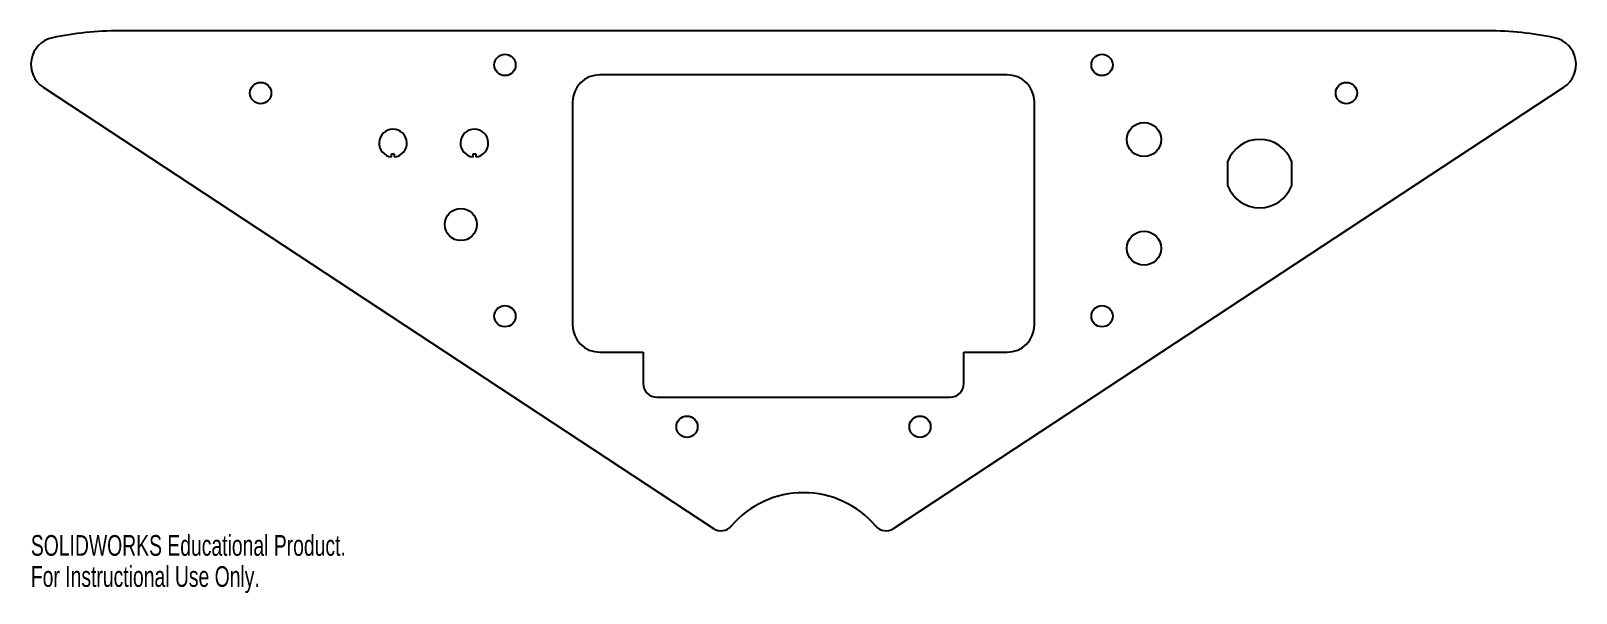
# Model space of a CAD drawing. Header units: inches. Extents: x -7.1 to 7.1, y 30.2 to 35.4.
import ezdxf

# ---------------------------------------------------------------- set-up
doc = ezdxf.new("R2010")
doc.units = ezdxf.units.IN
doc.header["$MEASUREMENT"] = 0
doc.styles.add('SLDTEXTSTYLE0', font='TXT', dxfattribs={"width": 0.7})

msp = doc.modelspace()

# ---------------------------------------------------------------- linework, layer by layer
at = {"color": 7, "linetype": 'Continuous', "lineweight": 25}
for p, q in [((6.303, 35.382), (-6.303, 35.382)), ((1.876, 34.978), (-1.876, 34.978)), ((-7.003, 34.865), (-0.829, 30.803)), ((-2.126, 34.728), (-2.126, 32.676)), ((0.829, 30.803), (7.003, 34.865)), ((2.126, 32.676), (2.126, 34.728)), ((-3.793, 34.25), (-3.769, 34.25)), ((-3.793, 34.223), (-3.793, 34.25)), ((-3.769, 34.25), (-3.769, 34.223)), ((-3.043, 34.25), (-3.019, 34.25)), ((-3.043, 34.223), (-3.043, 34.25)), ((-3.019, 34.25), (-3.019, 34.223)), ((3.906, 34.179), (3.906, 33.959)), ((4.497, 33.959), (4.497, 34.179)), ((-1.876, 32.426), (-1.476, 32.426)), ((-1.476, 32.426), (-1.476, 32.137)), ((1.476, 32.137), (1.476, 32.426)), ((1.476, 32.426), (1.876, 32.426)), ((-1.351, 32.012), (1.351, 32.012))]:
    msp.add_line(p, q, dxfattribs=at)
for centre, radius in [((-2.75, 35.069), 0.098), ((2.75, 35.069), 0.098), ((-5, 34.81), 0.098), ((5, 34.81), 0.098), ((3.136, 34.382), 0.157), ((-3.156, 33.6), 0.148), ((3.136, 33.382), 0.157), ((-2.75, 32.757), 0.098), ((2.75, 32.757), 0.098), ((-1.073, 31.74), 0.098), ((1.073, 31.74), 0.098)]:
    msp.add_circle(centre, radius, dxfattribs=at)
for centre, radius, start, end in [((-6.866, 35.073), 0.25, 101.8021, 236.6637), ((-6.303, 32.382), 3, 90, 101.8021), ((6.303, 32.382), 3, 78.1979, 90), ((6.866, 35.073), 0.25, 303.3363, 78.1979), ((-1.876, 34.728), 0.25, 90, 180), ((1.876, 34.728), 0.25, 0, 90), ((-3.781, 34.35), 0.128, 275.3794, 264.6206), ((-3.031, 34.35), 0.128, 275.3794, 264.6206), ((4.201, 34.069), 0.315, 20.3641, 159.6359), ((4.201, 34.069), 0.315, 200.3641, 339.6359), ((-1.876, 32.676), 0.25, 180, 270), ((1.876, 32.676), 0.25, 270, 0), ((-1.351, 32.137), 0.125, 180, 270), ((1.351, 32.137), 0.125, 270, 0), ((0, 30.258), 0.875, 40.5171, 139.4829), ((-0.76, 30.908), 0.125, 236.6637, 319.4829), ((0.76, 30.908), 0.125, 220.5171, 303.3363)]:
    msp.add_arc(centre, radius, start, end, dxfattribs=at)

# ---------------------------------------------------------------- texts
at = {"color": 7, "linetype": 'Continuous', "char_height": 0.1903, "attachment_point": 1, "style": 'SLDTEXTSTYLE0'}
for s, insert in [('SOLIDWORKS Educational Product.', (-7.116, 30.743)), ('For Instructional Use Only.', (-7.116, 30.457))]:
    msp.add_mtext(s, dxfattribs=dict(at, insert=insert))

doc.saveas('drawing.dxf')
